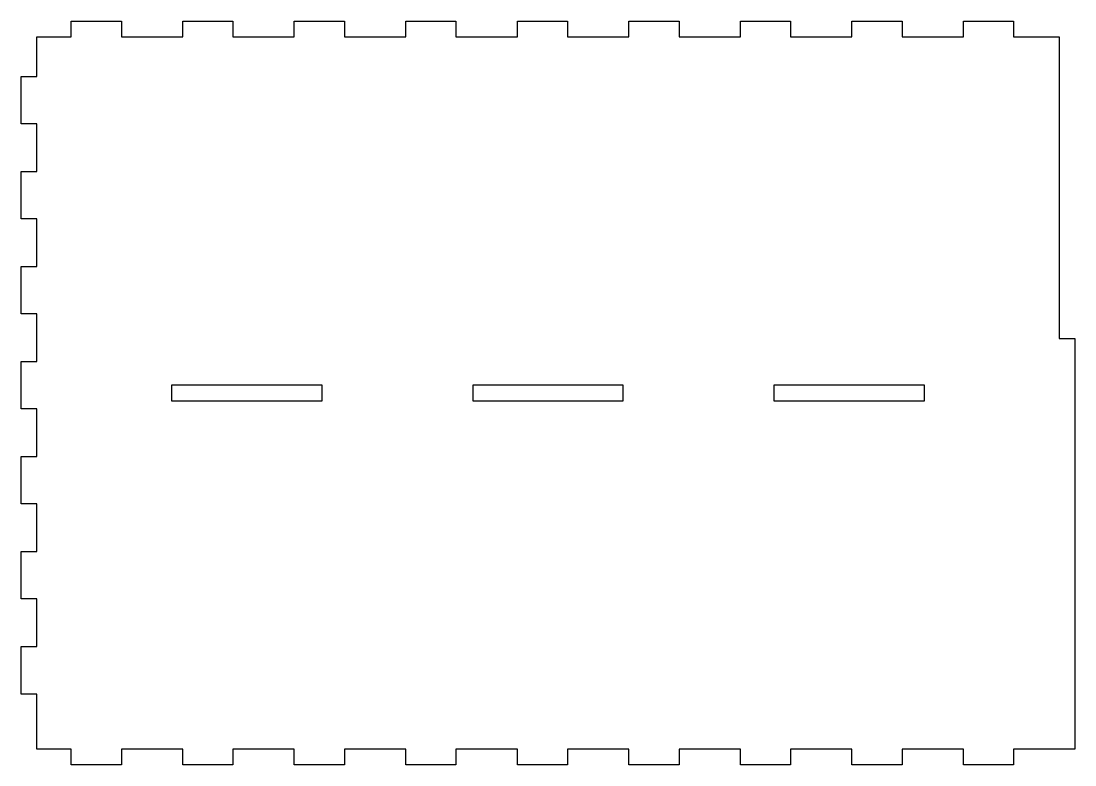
# Model space of a CAD drawing. Header units: millimetres. Extents: x -216 to 0, y 0 to 152.
import ezdxf

# ---------------------------------------------------------------- set-up
doc = ezdxf.new("R2010")
doc.units = ezdxf.units.MM
doc.layers.get('0').update_dxf_attribs({"linetype": 'CONTINUOUS'})

msp = doc.modelspace()

# ---------------------------------------------------------------- linework, layer by layer
for points in [[(-12.57, 149.2), (-3.2, 149.2), (-3.2, 87.4), (0, 87.4), (0, 3.2), (-12.57, 3.2), (-12.57, 0), (-22.85, 0), (-22.85, 3.2), (-35.41, 3.2), (-35.41, 0), (-45.69, 0), (-45.69, 3.2), (-58.26, 3.2), (-58.26, 0), (-68.54, 0), (-68.54, 3.2), (-81.11, 3.2), (-81.11, 0), (-91.39, 0), (-91.39, 3.2), (-103.95, 3.2), (-103.95, 0), (-114.23, 0), (-114.23, 3.2), (-126.8, 3.2), (-126.8, 0), (-137.08, 0), (-137.08, 3.2), (-149.64, 3.2), (-149.64, 0), (-159.93, 0), (-159.93, 3.2), (-172.49, 3.2), (-172.49, 0), (-182.77, 0), (-182.77, 3.2), (-195.34, 3.2), (-195.34, 0), (-205.62, 0), (-205.62, 3.2), (-212.7, 3.2), (-212.7, 14.53), (-215.9, 14.53), (-215.9, 24.27), (-212.7, 24.27), (-212.7, 34), (-215.9, 34), (-215.9, 43.73), (-212.7, 43.73), (-212.7, 53.47), (-215.9, 53.47), (-215.9, 63.2), (-212.7, 63.2), (-212.7, 72.93), (-215.9, 72.93), (-215.9, 82.67), (-212.7, 82.67), (-212.7, 92.4), (-215.9, 92.4), (-215.9, 102.13), (-212.7, 102.13), (-212.7, 111.87), (-215.9, 111.87), (-215.9, 121.6), (-212.7, 121.6), (-212.7, 131.33), (-215.9, 131.33), (-215.9, 141.07), (-212.7, 141.07), (-212.7, 149.2), (-205.62, 149.2), (-205.62, 152.4), (-195.34, 152.4), (-195.34, 149.2), (-182.77, 149.2), (-182.77, 152.4), (-172.49, 152.4), (-172.49, 149.2), (-159.93, 149.2), (-159.93, 152.4), (-149.64, 152.4), (-149.64, 149.2), (-137.08, 149.2), (-137.08, 152.4), (-126.8, 152.4), (-126.8, 149.2), (-114.23, 149.2), (-114.23, 152.4), (-103.95, 152.4), (-103.95, 149.2), (-91.39, 149.2), (-91.39, 152.4), (-81.11, 152.4), (-81.11, 149.2), (-68.54, 149.2), (-68.54, 152.4), (-58.26, 152.4), (-58.26, 149.2), (-45.69, 149.2), (-45.69, 152.4), (-35.41, 152.4), (-35.41, 149.2), (-22.85, 149.2), (-22.85, 152.4), (-12.57, 152.4)], [(-185.06, 74.6), (-154.21, 74.6), (-154.21, 77.8), (-185.06, 77.8)], [(-123.37, 74.6), (-92.53, 74.6), (-92.53, 77.8), (-123.37, 77.8)], [(-61.69, 74.6), (-30.84, 74.6), (-30.84, 77.8), (-61.69, 77.8)]]:
    msp.add_lwpolyline(points, close=True)

doc.saveas('drawing.dxf')
